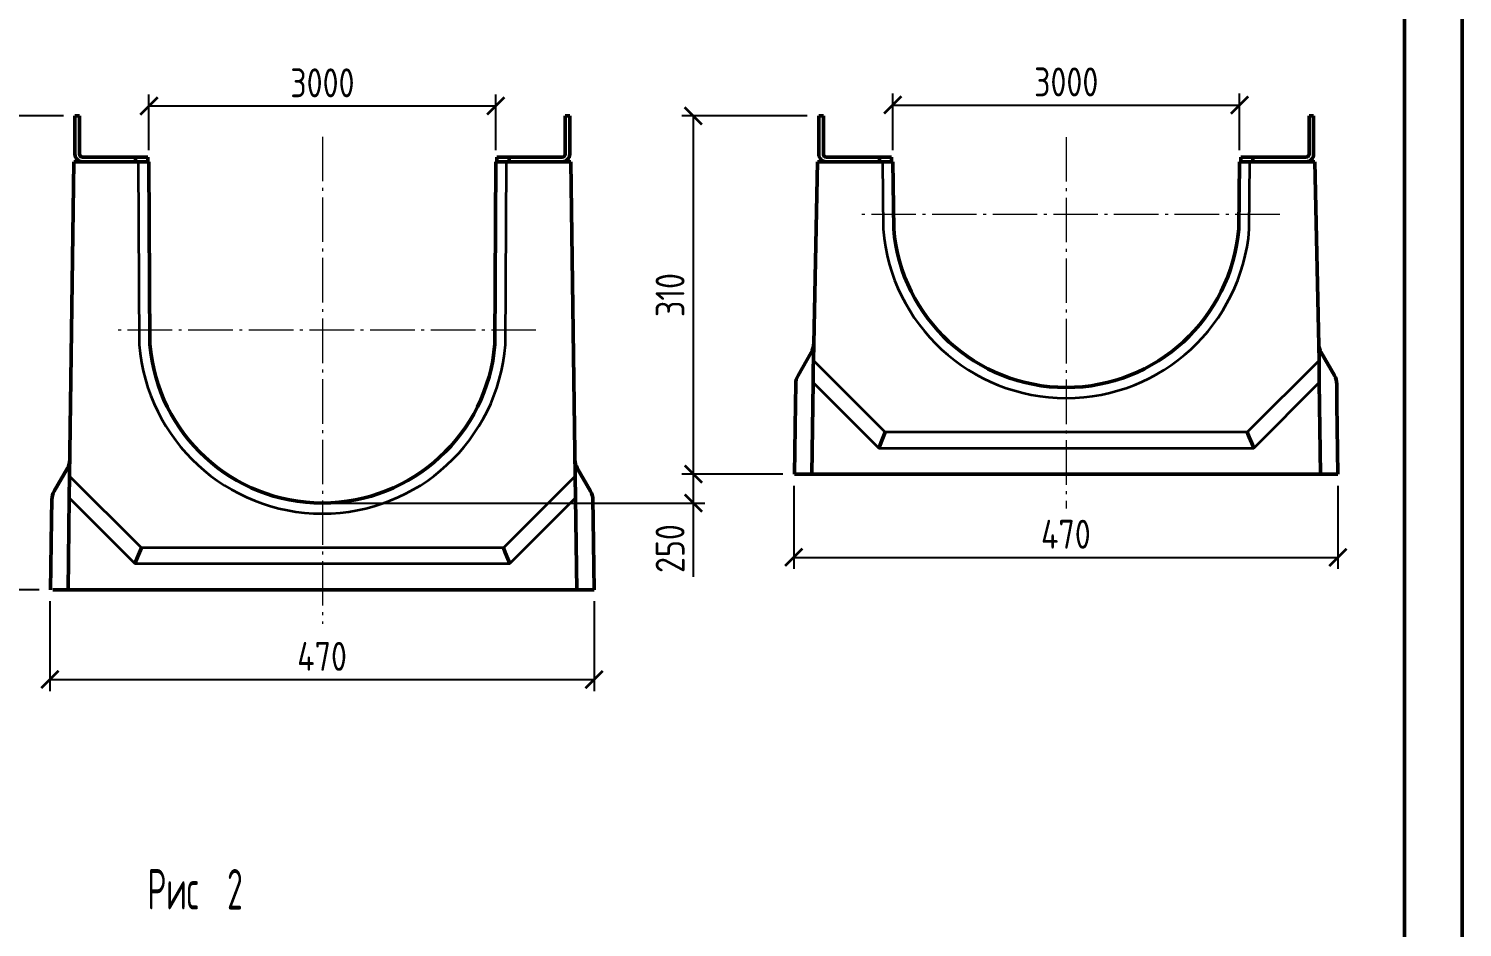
# Model space of a CAD drawing. Header units: millimetres. Extents: x 39361852 to 44659708, y 23030680 to 23754735.
# Drawn here: x 42501092 to 42513491, y 23452585 to 23460362 of the extents above; entities that cross this region are included whole.
import ezdxf
from ezdxf.enums import TextEntityAlignment as Align

# ---------------------------------------------------------------- set-up
doc = ezdxf.new("R2010")
doc.units = ezdxf.units.MM
doc.linetypes.add('CHAIN', pattern=[0.7087, 0.4724, -0.0591, 0.1181, -0.0591])
doc.linetypes.add('осевая', pattern=[10.49, 7.7, -1.14, 0.51, -1.14])
for name, color, linetype, lineweight in [('0.18_Оси', 252, 'осевая', 18), ('0.50_Основные', 30, 'Continuous', 50), ('Видимые тонкие (ГОСТ)', 7, 'Continuous', 35), ('Видимый контур (ГОСТ)', 7, 'Continuous', 50), ('Линия  разреза (ГОСТ)', 7, 'CHAIN', 70), ('Толстая', 255, 'Continuous', 50)]:
    doc.layers.add(name, color=color, linetype=linetype, lineweight=lineweight)
doc.layers.add('Тексты', color=142, linetype='Continuous')
doc.styles.add('GOST 2.304', font='GOST_0.TTF')
doc.styles.add('SIMPLEX', font='ROMANS.shx', dxfattribs={"width": 0.7})
doc.dimstyles.new('DIM_00100_2.5', dxfattribs={"dimscale": 100, "dimtxt": 2.5, "dimasz": 1.5, "dimexe": 1, "dimexo": 1, "dimgap": 0.3, "dimtad": 0, "dimdec": 0, "dimrnd": 0.1, "dimdsep": 46, "dimtxsty": 'GOST 2.304', "dimblk": 'ARCHTICK', "dimcen": 1.5, "dimclrd": 256, "dimclre": 256, "dimclrt": 72, "dimadec": 0, "dimazin": 0, "dimtfac": 1, "dimtdec": 0, "dimtmove": 0, "dimatfit": 3, "dimldrblk": 'NONE', "dimfxl": 1, "dimtvp": 0.8, "dimtolj": 1, "dimtzin": 0, "dimarcsym": 0})

# ---------------------------------------------------------------- blocks, each defined once
blk = doc.blocks.new('*U65')
at = {"layer": '0.50_Основные'}
for points in [[(-420, 0), (0, 0), (0, 297), (-420, 297)], [(-400, 5), (-5, 5), (-5, 292), (-400, 292)]]:
    blk.add_lwpolyline(points, close=True, dxfattribs=at)
at = {"style": 'SIMPLEX', "width": 0.7, "flags": 9}
blk.add_attdef('Примеч.', text='', height=3.5, dxfattribs=at).set_placement((-98.81, -33.65), align=Align.MIDDLE_LEFT)
at = {"layer": 'Тексты', "style": 'SIMPLEX', "width": 0.7, "flags": 8}
for tag, height, p in [('Лист', 5, (-32.5, 25)), ('Наименование', 2.5, (-90, 12.5))]:
    blk.add_attdef(tag, text='', height=height, dxfattribs=at).set_placement(p, align=Align.MIDDLE_CENTER)
blk = doc.blocks.new('_ArchTick')
at = {"color": 0, "linetype": 'ByBlock', "const_width": 0.15}
blk.add_lwpolyline([(-0.5, -0.5), (0.5, 0.5)], dxfattribs=at)
blk = doc.blocks.new('*D67')
at = {"layer": 'Линия  разреза (ГОСТ)', "linetype": 'Continuous', "lineweight": -2, "transparency": 16777216}
for p, q in [((42507609, 23456507), (42506740, 23456507)), ((42506840, 23456507), (42506840, 23456257)), ((42503732, 23456257), (42506940, 23456257)), ((42506840, 23456257), (42506840, 23455618))]:
    blk.add_line(p, q, dxfattribs=at)
at = {"layer": 'Линия  разреза (ГОСТ)', "linetype": 'Continuous', "lineweight": -2, "transparency": 16777216, "xscale": 150, "yscale": 150, "zscale": 150}
for p, rotation in [((42506840, 23456507), 90), ((42506840, 23456257), 270)]:
    blk.add_blockref('_ArchTick', p, dxfattribs=dict(at, rotation=rotation))
at = {"layer": 'Линия  разреза (ГОСТ)', "color": 72, "linetype": 'Continuous', "lineweight": -2, "transparency": 16777216, "insert": (42506639, 23455863), "char_height": 250, "attachment_point": 5, "rotation": 90, "style": 'GOST 2.304'}
blk.add_mtext('\\A1;250', dxfattribs=at)
blk = doc.blocks.new('_None')
blk = doc.blocks.new('*D71')
at = {"layer": 'Линия  разреза (ГОСТ)', "linetype": 'Continuous', "lineweight": -2, "transparency": 16777216}
for p, q in [((42501392, 23459607), (42500516, 23459607)), ((42500616, 23459607), (42500616, 23455507)), ((42501182, 23455507), (42500516, 23455507))]:
    blk.add_line(p, q, dxfattribs=at)
at = {"layer": 'Линия  разреза (ГОСТ)', "linetype": 'Continuous', "lineweight": -2, "transparency": 16777216, "xscale": 150, "yscale": 150, "zscale": 150}
for p, rotation in [((42500616, 23459607), 90), ((42500616, 23455507), 270)]:
    blk.add_blockref('_ArchTick', p, dxfattribs=dict(at, rotation=rotation))
at = {"layer": 'Линия  разреза (ГОСТ)', "color": 72, "linetype": 'Continuous', "lineweight": -2, "transparency": 16777216, "insert": (42500416, 23457557), "char_height": 250, "attachment_point": 5, "rotation": 90, "style": 'GOST 2.304'}
blk.add_mtext('\\A1;4100', dxfattribs=at)
blk = doc.blocks.new('*D72')
at = {"layer": 'Линия  разреза (ГОСТ)', "linetype": 'Continuous', "lineweight": -2, "transparency": 16777216}
for p, q in [((42507825, 23459607), (42506740, 23459607)), ((42506840, 23459607), (42506840, 23456507)), ((42507615, 23456507), (42506740, 23456507))]:
    blk.add_line(p, q, dxfattribs=at)
at = {"layer": 'Линия  разреза (ГОСТ)', "linetype": 'Continuous', "lineweight": -2, "transparency": 16777216, "xscale": 150, "yscale": 150, "zscale": 150}
for p, rotation in [((42506840, 23459607), 90), ((42506840, 23456507), 270)]:
    blk.add_blockref('_ArchTick', p, dxfattribs=dict(at, rotation=rotation))
at = {"layer": 'Линия  разреза (ГОСТ)', "color": 72, "linetype": 'Continuous', "lineweight": -2, "transparency": 16777216, "insert": (42506639, 23458057), "char_height": 250, "attachment_point": 5, "rotation": 90, "style": 'GOST 2.304'}
blk.add_mtext('\\A1;310', dxfattribs=at)
blk = doc.blocks.new('*D73')
at = {"layer": 'Линия  разреза (ГОСТ)', "linetype": 'Continuous', "lineweight": -2, "transparency": 16777216}
for p, q in [((42507709, 23456407), (42507709, 23455687)), ((42512415, 23456407), (42512415, 23455687)), ((42507709, 23455787), (42512415, 23455787))]:
    blk.add_line(p, q, dxfattribs=at)
at = {"layer": 'Линия  разреза (ГОСТ)', "linetype": 'Continuous', "lineweight": -2, "transparency": 16777216, "xscale": 150, "yscale": 150, "zscale": 150, "rotation": 180}
blk.add_blockref('_ArchTick', (42507709, 23455787), dxfattribs=at)
at = {"layer": 'Линия  разреза (ГОСТ)', "linetype": 'Continuous', "lineweight": -2, "transparency": 16777216, "xscale": 150, "yscale": 150, "zscale": 150}
blk.add_blockref('_ArchTick', (42512415, 23455787), dxfattribs=at)
at = {"layer": 'Линия  разреза (ГОСТ)', "color": 72, "linetype": 'Continuous', "lineweight": -2, "transparency": 16777216, "insert": (42510062, 23455987), "char_height": 250, "attachment_point": 5, "style": 'GOST 2.304'}
blk.add_mtext('\\A1;470', dxfattribs=at)
blk = doc.blocks.new('*D74')
at = {"layer": 'Линия  разреза (ГОСТ)', "linetype": 'Continuous', "lineweight": -2, "transparency": 16777216}
for p, q in [((42501276, 23455407), (42501276, 23454630)), ((42505982, 23455407), (42505982, 23454630)), ((42501276, 23454730), (42505982, 23454730))]:
    blk.add_line(p, q, dxfattribs=at)
at = {"layer": 'Линия  разреза (ГОСТ)', "linetype": 'Continuous', "lineweight": -2, "transparency": 16777216, "xscale": 150, "yscale": 150, "zscale": 150, "rotation": 180}
blk.add_blockref('_ArchTick', (42501276, 23454730), dxfattribs=at)
at = {"layer": 'Линия  разреза (ГОСТ)', "linetype": 'Continuous', "lineweight": -2, "transparency": 16777216, "xscale": 150, "yscale": 150, "zscale": 150}
blk.add_blockref('_ArchTick', (42505982, 23454730), dxfattribs=at)
at = {"layer": 'Линия  разреза (ГОСТ)', "color": 72, "linetype": 'Continuous', "lineweight": -2, "transparency": 16777216, "insert": (42503629, 23454930), "char_height": 250, "attachment_point": 5, "style": 'GOST 2.304'}
blk.add_mtext('\\A1;470', dxfattribs=at)
blk = doc.blocks.new('*D75')
at = {"layer": 'Линия  разреза (ГОСТ)', "linetype": 'Continuous', "lineweight": -2, "transparency": 16777216}
for p, q in [((42502132, 23459310), (42502132, 23459793)), ((42505132, 23459310), (42505132, 23459793)), ((42502132, 23459693), (42505132, 23459693))]:
    blk.add_line(p, q, dxfattribs=at)
at = {"layer": 'Линия  разреза (ГОСТ)', "linetype": 'Continuous', "lineweight": -2, "transparency": 16777216, "xscale": 150, "yscale": 150, "zscale": 150, "rotation": 180}
blk.add_blockref('_ArchTick', (42502132, 23459693), dxfattribs=at)
at = {"layer": 'Линия  разреза (ГОСТ)', "linetype": 'Continuous', "lineweight": -2, "transparency": 16777216, "xscale": 150, "yscale": 150, "zscale": 150}
blk.add_blockref('_ArchTick', (42505132, 23459693), dxfattribs=at)
at = {"layer": 'Линия  разреза (ГОСТ)', "color": 72, "linetype": 'Continuous', "lineweight": -2, "transparency": 16777216, "insert": (42503632, 23459893), "char_height": 250, "attachment_point": 5, "style": 'GOST 2.304'}
blk.add_mtext('\\A1;3000', dxfattribs=at)
blk = doc.blocks.new('*D76')
at = {"layer": 'Линия  разреза (ГОСТ)', "linetype": 'Continuous', "lineweight": -2, "transparency": 16777216}
for p, q in [((42508565, 23459310), (42508565, 23459801)), ((42511565, 23459310), (42511565, 23459801)), ((42508565, 23459701), (42511565, 23459701))]:
    blk.add_line(p, q, dxfattribs=at)
at = {"layer": 'Линия  разреза (ГОСТ)', "linetype": 'Continuous', "lineweight": -2, "transparency": 16777216, "xscale": 150, "yscale": 150, "zscale": 150, "rotation": 180}
blk.add_blockref('_ArchTick', (42508565, 23459701), dxfattribs=at)
at = {"layer": 'Линия  разреза (ГОСТ)', "linetype": 'Continuous', "lineweight": -2, "transparency": 16777216, "xscale": 150, "yscale": 150, "zscale": 150}
blk.add_blockref('_ArchTick', (42511565, 23459701), dxfattribs=at)
at = {"layer": 'Линия  разреза (ГОСТ)', "color": 72, "linetype": 'Continuous', "lineweight": -2, "transparency": 16777216, "insert": (42510065, 23459901), "char_height": 250, "attachment_point": 5, "style": 'GOST 2.304'}
blk.add_mtext('\\A1;3000', dxfattribs=at)

msp = doc.modelspace()

# ---------------------------------------------------------------- linework, layer by layer
at = {"layer": '0.18_Оси', "color": 0, "ltscale": 50}
for p, q in [((42503631.8727, 23459426.7902), (42503631.8727, 23455210.6117)), ((42510064.7565, 23459423.3113), (42510064.7565, 23456210.6117)), ((42511912.1348, 23458754.0276), (42508252.5186, 23458754.0276)), ((42505479.2509, 23457754.0276), (42501819.6348, 23457754.0276))]:
    msp.add_line(p, q, dxfattribs=at)
at = {"layer": 'Видимые тонкие (ГОСТ)', "color": 0}
for p, q in [((42502038.196, 23459210.0276), (42502048.3709, 23457626.5535)), ((42505215.3744, 23457626.5535), (42505225.5493, 23459210.0276)), ((42508477.504, 23459210.2654), (42508481.2548, 23458626.5535)), ((42511648.2582, 23458626.5535), (42511652.009, 23459210.2654)), ((42508499.5136, 23456869.0809), (42507878.0473, 23457490.5472)), ((42512251.4657, 23457490.5472), (42511629.9994, 23456869.0809)), ((42507875.4813, 23457300.6647), (42508443.1468, 23456732.9993)), ((42511686.3662, 23456732.9993), (42512254.0317, 23457300.6647)), ((42511629.9994, 23456869.0809), (42508499.5136, 23456869.0809)), ((42508443.1468, 23456732.9993), (42511686.3662, 23456732.9993)), ((42502066.6298, 23455869.0809), (42501445.1635, 23456490.5472)), ((42505818.5819, 23456490.5472), (42505197.1155, 23455869.0809)), ((42501442.5975, 23456300.6647), (42502010.2629, 23455732.9993)), ((42505253.4824, 23455732.9993), (42505821.1478, 23456300.6647)), ((42505197.1155, 23455869.0809), (42502066.6298, 23455869.0809)), ((42502010.2629, 23455732.9993), (42505253.4824, 23455732.9993))]:
    msp.add_line(p, q, dxfattribs=at)
for centre in [(42510064.7565, 23458754.0276), (42503631.8727, 23457754.0276)]:
    msp.add_arc(centre, 1588.6244, 184.60246494, 355.39753506, dxfattribs=at)
at = {"layer": 'Видимый контур (ГОСТ)', "color": 0}
for p, q in [((42501531.8727, 23459607.0276), (42501491.8727, 23459607.0276)), ((42501491.8727, 23459607.0276), (42501491.8727, 23459275.0276)), ((42501531.8727, 23459607.0276), (42501531.8727, 23459275.0276)), ((42505731.8727, 23459607.0276), (42505731.8727, 23459275.0276)), ((42505731.8727, 23459607.0276), (42505771.8727, 23459607.0276)), ((42505771.8727, 23459275.0276), (42505771.8727, 23459607.0276)), ((42507964.7565, 23459607.2654), (42507924.7565, 23459607.2654)), ((42507924.7565, 23459607.2654), (42507924.7565, 23459275.2654)), ((42507964.7565, 23459607.2654), (42507964.7565, 23459275.2654)), ((42512164.7565, 23459607.2654), (42512164.7565, 23459275.2654)), ((42512164.7565, 23459607.2654), (42512204.7565, 23459607.2654)), ((42512204.7565, 23459275.2654), (42512204.7565, 23459607.2654)), ((42501445.1635, 23456490.5472), (42501481.8727, 23459210.0276)), ((42501481.8727, 23459210.0276), (42502011.8727, 23459210.0276)), ((42502016.8727, 23459250.0276), (42501556.8727, 23459250.0276)), ((42502040.251, 23459210.0276), (42502011.8727, 23459210.0276)), ((42502066.8727, 23459250.0276), (42502016.8727, 23459250.0276)), ((42502016.8727, 23459210.0276), (42502016.8727, 23459250.0276)), ((42502040.251, 23459210.0276), (42502043.4943, 23459210.0276)), ((42502043.4943, 23459210.0276), (42502071.8727, 23459210.0276)), ((42502066.8727, 23459250.0276), (42502121.8727, 23459250.0276)), ((42502071.8727, 23459210.0276), (42502131.8727, 23459210.0276)), ((42502121.8727, 23459250.0276), (42502121.8727, 23459210.0276)), ((42502131.8727, 23459210.0276), (42502139.9719, 23457630.5728)), ((42505123.7734, 23457630.5728), (42505131.8727, 23459210.0276)), ((42505131.8727, 23459210.0276), (42505191.8727, 23459210.0276)), ((42505141.8727, 23459210.0276), (42505141.8727, 23459250.0276)), ((42505141.8727, 23459250.0276), (42505196.8727, 23459250.0276)), ((42505191.8727, 23459210.0276), (42505781.8727, 23459210.0276)), ((42505246.8727, 23459250.0276), (42505196.8727, 23459250.0276)), ((42505246.8727, 23459250.0276), (42505246.8727, 23459210.0276)), ((42505706.8727, 23459250.0276), (42505246.8727, 23459250.0276)), ((42505781.8727, 23459210.0276), (42505818.5819, 23456490.5472)), ((42507878.0473, 23457490.5472), (42507914.7565, 23459210.2654)), ((42507914.7565, 23459210.2654), (42508444.7565, 23459210.2654)), ((42508449.7565, 23459250.2654), (42507989.7565, 23459250.2654)), ((42508473.1349, 23459210.2654), (42508444.7565, 23459210.2654)), ((42508499.7565, 23459250.2654), (42508449.7565, 23459250.2654)), ((42508449.7565, 23459210.2654), (42508449.7565, 23459250.2654)), ((42508473.1349, 23459210.2654), (42508476.3781, 23459210.2654)), ((42508476.3781, 23459210.2654), (42508504.7565, 23459210.2654)), ((42508499.7565, 23459250.2654), (42508554.7565, 23459250.2654)), ((42508504.7565, 23459210.2654), (42508564.7565, 23459210.2654)), ((42508554.7565, 23459250.2654), (42508554.7565, 23459210.2654)), ((42508564.7565, 23459210.2654), (42508572.8557, 23458630.5728)), ((42511556.6573, 23458630.5728), (42511564.7565, 23459210.2654)), ((42511564.7565, 23459210.2654), (42511624.7565, 23459210.2654)), ((42511574.7565, 23459210.2654), (42511574.7565, 23459250.2654)), ((42511574.7565, 23459250.2654), (42511629.7565, 23459250.2654)), ((42511624.7565, 23459210.2654), (42512214.7565, 23459210.2654)), ((42511679.7565, 23459250.2654), (42511629.7565, 23459250.2654)), ((42511679.7565, 23459250.2654), (42511679.7565, 23459210.2654)), ((42512139.7565, 23459250.2654), (42511679.7565, 23459250.2654)), ((42512214.7565, 23459210.2654), (42512251.4657, 23457490.5472)), ((42507859.8674, 23457558.3671), (42507745.3216, 23457359.968)), ((42512384.1914, 23457359.968), (42512269.6456, 23457558.3671)), ((42507877.275, 23457433.3967), (42507876.2536, 23457357.8152)), ((42507878.0473, 23457490.5472), (42507877.275, 23457433.3967)), ((42512252.238, 23457433.3967), (42512251.4657, 23457490.5472)), ((42512253.2594, 23457357.8152), (42512252.238, 23457433.3967)), ((42507864.7565, 23456507.0276), (42507875.4813, 23457300.6647)), ((42507875.4813, 23457300.6647), (42507876.2536, 23457357.8152)), ((42512253.2594, 23457357.8152), (42512254.0317, 23457300.6647)), ((42512264.7565, 23456507.0276), (42512254.0317, 23457300.6647)), ((42507722.8868, 23457111.9695), (42507725.239, 23457286.9838)), ((42512404.274, 23457286.9838), (42512406.6262, 23457111.9695)), ((42507722.8868, 23457111.9695), (42507714.7565, 23456507.0276)), ((42512414.7565, 23456507.0276), (42512406.6262, 23457111.9695)), ((42508482.5484, 23456828.1233), (42508443.1468, 23456732.9993)), ((42508482.5484, 23456828.1233), (42508499.5136, 23456869.0809)), ((42511629.9994, 23456869.0809), (42511646.9646, 23456828.1233)), ((42511669.401, 23456773.9569), (42511646.9646, 23456828.1233)), ((42511669.401, 23456773.9569), (42511686.3662, 23456732.9993)), ((42501426.9836, 23456558.3671), (42501312.4378, 23456359.968)), ((42505951.3075, 23456359.968), (42505836.7617, 23456558.3671)), ((42501444.3912, 23456433.3967), (42501443.3698, 23456357.8152)), ((42501445.1635, 23456490.5472), (42501444.3912, 23456433.3967)), ((42505819.3542, 23456433.3967), (42505818.5819, 23456490.5472)), ((42505820.3755, 23456357.8152), (42505819.3542, 23456433.3967)), ((42507734.8515, 23456507.0276), (42507714.7565, 23456507.0276)), ((42507844.6614, 23456507.0276), (42507734.8515, 23456507.0276)), ((42507844.6614, 23456507.0276), (42507864.7565, 23456507.0276)), ((42507864.7565, 23456507.0276), (42512264.7565, 23456507.0276)), ((42512264.7565, 23456507.0276), (42512284.8516, 23456507.0276)), ((42512394.6615, 23456507.0276), (42512284.8516, 23456507.0276)), ((42512414.7565, 23456507.0276), (42512394.6615, 23456507.0276)), ((42501431.8727, 23455507.0276), (42501442.5975, 23456300.6647)), ((42501442.5975, 23456300.6647), (42501443.3698, 23456357.8152)), ((42505820.3755, 23456357.8152), (42505821.1478, 23456300.6647)), ((42505831.8727, 23455507.0276), (42505821.1478, 23456300.6647)), ((42501290.003, 23456111.9695), (42501292.3552, 23456286.9838)), ((42505971.3902, 23456286.9838), (42505973.7423, 23456111.9695)), ((42501290.003, 23456111.9695), (42501281.8727, 23455507.0276)), ((42505981.8727, 23455507.0276), (42505973.7423, 23456111.9695)), ((42502049.6646, 23455828.1233), (42502010.2629, 23455732.9993)), ((42502049.6646, 23455828.1233), (42502066.6298, 23455869.0809)), ((42505197.1155, 23455869.0809), (42505214.0807, 23455828.1233)), ((42505236.5172, 23455773.9569), (42505214.0807, 23455828.1233)), ((42505236.5172, 23455773.9569), (42505253.4824, 23455732.9993)), ((42501411.7776, 23455507.0276), (42501301.9677, 23455507.0276)), ((42501411.7776, 23455507.0276), (42501431.8727, 23455507.0276)), ((42501431.8727, 23455507.0276), (42505831.8727, 23455507.0276)), ((42505831.8727, 23455507.0276), (42505851.9677, 23455507.0276)), ((42505961.7776, 23455507.0276), (42505851.9677, 23455507.0276)), ((42505981.8727, 23455507.0276), (42505961.7776, 23455507.0276))]:
    msp.add_line(p, q, dxfattribs=at)
for centre, radius, start, end in [((42501556.8727, 23459275.0276), 65, 180, 270), ((42501556.8727, 23459275.0276), 25, 180, 270), ((42505706.8727, 23459275.0276), 65, 270, 0), ((42505706.8727, 23459275.0276), 25, 270, 0), ((42507989.7565, 23459275.2654), 65, 180, 270), ((42507989.7565, 23459275.2654), 25, 180, 270), ((42512139.7565, 23459275.2654), 65, 270, 0), ((42512139.7565, 23459275.2654), 25, 270, 0), ((42510064.7565, 23458754.0276), 1497, 184.73044982, 355.26955018), ((42503631.8727, 23457754.0276), 1497, 184.73044982, 355.26955018), ((42507729.9636, 23457633.3671), 150, 329.99999998, 359.22577984), ((42512399.5494, 23457633.3671), 150, 180.77422016, 210.00000002), ((42507875.2254, 23457284.968), 150, 149.99999998, 179.22999999), ((42512254.2876, 23457284.968), 150, 0.77000001, 30.00000002), ((42501297.0798, 23456633.3671), 150, 329.99999998, 359.22577984), ((42505966.6656, 23456633.3671), 150, 180.77422016, 210.00000002), ((42501442.3416, 23456284.968), 150, 149.99999998, 179.22999999), ((42505821.4037, 23456284.968), 150, 0.77000001, 30.00000002)]:
    msp.add_arc(centre, radius, start, end, dxfattribs=at)
at = {"layer": 'Толстая', "color": 0}
for q in [(42513490.7927, 23474631.8594), (42513490.7927, 23474625.907)]:
    msp.add_line((42513490.7927, 23444931.8594), q, dxfattribs=at)

# ---------------------------------------------------------------- block references
at = {"xscale": 100, "yscale": 100, "zscale": 100}
msp.add_blockref('*U65', (42513490.7926, 23444931.8594), dxfattribs=at)

# ---------------------------------------------------------------- texts
at = {"color": 0, "lineweight": 30, "style": 'GOST 2.304', "width": 0.7}
msp.add_text('Рис  2', height=350, dxfattribs=at).set_placement((42502118.771, 23452739.6331))

# ---------------------------------------------------------------- dimensions: what is measured, and where the dimension line sits
at = {"layer": 'Линия  разреза (ГОСТ)', "color": 0, "linetype": 'Continuous', "lineweight": -2}
for base, p1, p2, picture, middle in [((42505131.8727, 23459693.1491), (42502131.8727, 23459210.0276), (42505131.8727, 23459210.0276), '*D75', (42503631.8727, 23459893.2921)), ((42511564.7565, 23459700.7316), (42508564.7565, 23459210.2654), (42511564.7565, 23459210.2654), '*D76', (42510064.7565, 23459900.8746))]:
    dim = msp.add_linear_dim(base=base, p1=p1, p2=p2, dimstyle='DIM_00100_2.5', dxfattribs=at)
    dim.commit()
    dim.dimension.update_dxf_attribs({"geometry": picture, "text_midpoint": middle})
dim = msp.add_linear_dim(base=(42500616.0732, 23455507.0276), p1=(42501491.8727, 23459607.0276), p2=(42501281.8727, 23455507.0276), angle=90, dimstyle='DIM_00100_2.5', dxfattribs=at)
dim.commit()
dim.dimension.update_dxf_attribs({"geometry": '*D71', "text_midpoint": (42500415.9302, 23457557.0276)})
dim = msp.add_linear_dim(base=(42506839.6116, 23456507.0276), p1=(42507924.7565, 23459607.2654), p2=(42507714.7565, 23456507.0276), angle=90, text='310', dimstyle='DIM_00100_2.5', dxfattribs=at)
dim.commit()
dim.dimension.update_dxf_attribs({"geometry": '*D72', "text_midpoint": (42506639.4687, 23458057.1465)})
dim = msp.add_linear_dim(base=(42506839.6116, 23456257.0276), p1=(42507708.5065, 23456507.0276), p2=(42503631.8727, 23456257.0276), angle=90, dimstyle='DIM_00100_2.5', dxfattribs=at)
dim.commit()
dim.dimension.update_dxf_attribs({"geometry": '*D67', "text_midpoint": (42506839.6116, 23455862.5887), "dimtype": 160})
for base, p1, p2, picture, middle in [((42512414.7565, 23455787.328), (42507708.5065, 23456507.0276), (42512414.7565, 23456507.0276), '*D73', (42510061.6315, 23455987.4709)), ((42505981.8727, 23454730.0747), (42501275.6227, 23455507.0276), (42505981.8727, 23455507.0276), '*D74', (42503628.7477, 23454930.2177))]:
    dim = msp.add_linear_dim(base=base, p1=p1, p2=p2, text='470', dimstyle='DIM_00100_2.5', dxfattribs=at)
    dim.commit()
    dim.dimension.update_dxf_attribs({"geometry": picture, "text_midpoint": middle})

doc.saveas('drawing.dxf')
